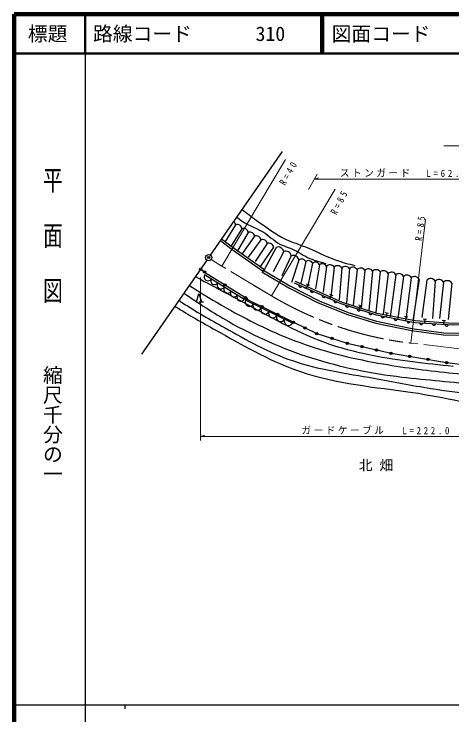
# Model space of a CAD drawing. Units: millimetres, scale not verified. Extents: x 40000 to 680000, y 20000 to 380000.
# Drawn here: x 40000 to 150835, y 202409 to 380000 of the extents above; entities that cross this region are included whole.
import ezdxf
from ezdxf.enums import TextEntityAlignment as Align

# ---------------------------------------------------------------- set-up
doc = ezdxf.new("R2010")
doc.units = ezdxf.units.MM
doc.header["$LTSCALE"] = 1000
doc.header["$PDMODE"] = 32
doc.header["$PDSIZE"] = 500
doc.linetypes.add('CHAIN', pattern=[18.5, 12, -1.5, 3.5, -1.5])
for name, color, linetype, lineweight in [('M-BGD', 7, 'Continuous', 25), ('M-BMK', 2, 'CHAIN', 13), ('M-BMK-SRVR', 3, 'Continuous', 25), ('M-STR-HTXT', 7, 'Continuous', 13), ('M-TTL', 2, 'Continuous', 140), ('M-TTL-BAND', 7, 'Continuous', 25), ('M-TTL-LINE', 7, 'Continuous', 50)]:
    doc.layers.add(name, color=color, linetype=linetype, lineweight=lineweight)
for name, color, linetype in [('M-BMK-HTXT', 7, 'Continuous'), ('M-OTRS', 6, 'Continuous'), ('M-TTL-TXT', 7, 'Continuous')]:
    doc.layers.add(name, color=color, linetype=linetype)
doc.styles.add('@ＭＳ ゴシック', font='')
doc.styles.add('ＭＳ ゴシック', font='')
doc.styles.get('@ＭＳ ゴシック').set_extended_font_data('@MS Gothic')
doc.styles.get('ＭＳ ゴシック').set_extended_font_data('MS Gothic')

msp = doc.modelspace()

# ---------------------------------------------------------------- linework, layer by layer
at = {"layer": 'M-BGD'}
for p, q in [((96060, 326563), (93351, 322218)), ((97677, 325579), (94936, 321295)), ((99280, 324642), (96563, 319986)), ((100882, 323706), (97668, 319168)), ((102484, 322769), (99236, 318399)), ((104087, 321832), (101001, 317261)), ((105689, 320896), (102380, 316081)), ((106323, 320875), (103303, 315221)), ((108251, 319804), (105552, 314643)), ((110178, 318734), (107801, 313679)), ((112106, 317663), (110242, 311944)), ((113840, 317261), (112555, 311816)), ((115575, 316860), (114354, 311109)), ((117310, 316458), (116282, 310402)), ((88208, 314611), (87221, 315347)), ((88208, 314611), (98565, 308151)), ((119045, 316056), (118274, 309503)), ((120993, 315855), (120201, 308346)), ((122942, 315653), (122257, 307575)), ((124890, 315451), (124120, 306804)), ((126839, 315249), (125791, 306226)), ((128788, 315047), (127847, 305519)), ((130736, 314845), (129774, 304877)), ((132685, 314643), (131573, 304491)), ((98254, 307706), (88243, 313954)), ((134651, 314270), (133437, 303849)), ((136617, 313898), (135236, 303271)), ((138583, 313525), (137163, 302885)), ((140549, 313152), (139155, 302628)), ((142515, 312780), (140954, 302243)), ((144507, 312587), (143222, 303078)), ((114348, 311485), (113902, 310479)), ((113946, 311663), (114750, 311306)), ((146616, 312319), (145920, 302821)), ((148726, 312052), (147655, 302821)), ((150835, 311784), (149904, 302628)), ((114305, 310301), (113500, 310657)), ((119876, 309034), (120681, 308678)), ((110463, 301711), (98604, 307507)), ((98774, 307808), (110691, 301921)), ((120235, 307672), (119430, 308029)), ((120278, 308856), (119833, 307850)), ((86866, 307071), (87958, 307071)), ((127174, 306292), (128012, 306025)), ((127593, 306158), (127259, 305110)), ((127678, 304977), (126840, 305244)), ((133932, 304376), (134795, 304205)), ((134364, 304290), (134151, 303211)), ((110691, 301921), (116617, 299026)), ((134582, 303126), (133719, 303297)), ((139434, 302169), (138571, 302339)), ((138784, 303418), (139647, 303248)), ((139216, 303333), (139003, 302254)), ((143529, 302733), (144407, 302674)), ((143968, 302704), (143895, 301606)), ((148321, 302413), (149199, 302355)), ((148760, 302384), (148687, 301286)), ((144334, 301577), (143456, 301635)), ((149126, 301257), (148248, 301316)), ((116617, 299026), (124348, 296585)), ((124348, 296585), (135435, 294042)), ((135435, 294042), (149472, 291702)), ((149472, 291702), (159949, 290380))]:
    msp.add_line(p, q, dxfattribs=at)
for points in [[(103136, 314701), (94872, 320503), (92219, 322545)], [(103438, 315131), (95183, 320926), (92519, 322977)], [(102693, 314716), (109534, 310659), (116987, 306869), (124376, 303849), (131572, 301664), (140631, 299801), (148727, 298709), (157529, 298580), (162947, 299094), (168472, 300251), (173355, 301150), (178431, 302114), (180615, 302178)], [(102961, 315167), (109787, 311120), (117206, 307346), (124552, 304344), (131701, 302174), (140719, 300319), (148766, 299233), (157508, 299106), (162868, 299614), (168371, 300766), (173257, 301666), (178374, 302638), (180600, 302703)], [(162798, 301215), (151104, 301150), (141466, 301793), (131700, 303720), (122834, 306547), (110948, 311816)], [(111160, 312296), (123020, 307039), (131831, 304230), (141535, 302315), (151120, 301676), (162795, 301740)], [(112068, 311319), (112058, 311219), (112069, 311126), (112110, 311021), (112164, 310944), (112239, 310876), (112356, 310824), (112456, 310815), (112549, 310826), (112655, 310867), (112731, 310921), (112799, 310995)], [(86152, 307071), (86782, 309171), (87412, 307071)], [(115039, 310002), (115030, 309902), (115041, 309809), (115082, 309703), (115135, 309627), (115210, 309559), (115327, 309507), (115428, 309498), (115521, 309509), (115626, 309550), (115702, 309603), (115771, 309678)], [(118011, 308685), (118001, 308584), (118013, 308492), (118053, 308386), (118107, 308310), (118182, 308242), (118299, 308190), (118400, 308180), (118492, 308192), (118598, 308233), (118674, 308286), (118742, 308361)], [(120982, 307368), (120973, 307267), (120984, 307175), (121025, 307069), (121079, 306993), (121153, 306925), (121270, 306873), (121371, 306863), (121464, 306875), (121569, 306915), (121646, 306969), (121714, 307044)], [(123930, 306198), (123932, 306097), (123953, 306006), (124005, 305905), (124067, 305835), (124149, 305776), (124270, 305737), (124372, 305738), (124462, 305759), (124563, 305811), (124633, 305873), (124693, 305955)], [(126886, 305255), (126887, 305154), (126909, 305063), (126961, 304963), (127022, 304893), (127104, 304833), (127226, 304794), (127327, 304796), (127418, 304817), (127519, 304869), (127589, 304931), (127648, 305012)], [(129842, 304313), (129843, 304212), (129864, 304121), (129916, 304021), (129978, 303951), (130060, 303891), (130182, 303852), (130283, 303853), (130374, 303875), (130474, 303927), (130544, 303988), (130604, 304070)], [(132936, 303477), (132948, 303376), (132980, 303288), (133043, 303194), (133112, 303132), (133200, 303082), (133326, 303057), (133426, 303070), (133514, 303102), (133608, 303165), (133670, 303234), (133720, 303322)], [(136191, 302834), (136204, 302734), (136235, 302646), (136298, 302552), (136368, 302489), (136456, 302439), (136581, 302415), (136682, 302427), (136769, 302459), (136863, 302522), (136926, 302591), (136976, 302679)], [(139446, 302192), (139459, 302091), (139491, 302003), (139554, 301909), (139623, 301847), (139711, 301797), (139836, 301772), (139937, 301785), (140025, 301817), (140119, 301880), (140181, 301949), (140231, 302037)], [(142674, 301712), (142699, 301615), (142742, 301532), (142816, 301446), (142893, 301393), (142986, 301355), (143114, 301346), (143212, 301372), (143295, 301414), (143380, 301489), (143433, 301566), (143472, 301659)], [(145886, 301498), (145912, 301400), (145954, 301317), (146029, 301232), (146105, 301179), (146199, 301141), (146327, 301132), (146425, 301158), (146508, 301200), (146593, 301275), (146646, 301351), (146684, 301445)], [(149099, 301284), (149124, 301186), (149167, 301103), (149241, 301018), (149318, 300965), (149412, 300926), (149539, 300918), (149637, 300944), (149720, 300986), (149805, 301061), (149859, 301137), (149897, 301231)]]:
    msp.add_lwpolyline(points, dxfattribs=at)
for centre, radius in [((87221, 315347), 300), ((87221, 315347), 264), ((87221, 315347), 228), ((87221, 315347), 192), ((87221, 315347), 156), ((87221, 315347), 120), ((87221, 315347), 84), ((87221, 315347), 48), ((87221, 315347), 12), ((88208, 314611), 300), ((88208, 314611), 300), ((88208, 314611), 264), ((88208, 314611), 264), ((88208, 314611), 228), ((88208, 314611), 228), ((88208, 314611), 192), ((88208, 314611), 192), ((88208, 314611), 156), ((88208, 314611), 156), ((88208, 314611), 120), ((88208, 314611), 120), ((88208, 314611), 84), ((88208, 314611), 84), ((88208, 314611), 48), ((88208, 314611), 48), ((88208, 314611), 12), ((88208, 314611), 12), ((93387, 311381), 300), ((93387, 311381), 264), ((93387, 311381), 228), ((93387, 311381), 192), ((93387, 311381), 156), ((93387, 311381), 120), ((93387, 311381), 84), ((93387, 311381), 48), ((93387, 311381), 12), ((98565, 308151), 300), ((98565, 308151), 264), ((98565, 308151), 228), ((98565, 308151), 192), ((98565, 308151), 156), ((98565, 308151), 120), ((98774, 307808), 300), ((98565, 308151), 84), ((98774, 307808), 264), ((98565, 308151), 48), ((98774, 307808), 228), ((98565, 308151), 12), ((98774, 307808), 192), ((98774, 307808), 156), ((98774, 307808), 120), ((98774, 307808), 84), ((98774, 307808), 48), ((98774, 307808), 12), ((102746, 305846), 300), ((102746, 305846), 264), ((102746, 305846), 228), ((102746, 305846), 192), ((102746, 305846), 156), ((102746, 305846), 120), ((102746, 305846), 84), ((102746, 305846), 48), ((102746, 305846), 12), ((106719, 303884), 300), ((106719, 303884), 264), ((106719, 303884), 228), ((106719, 303884), 192), ((106719, 303884), 156), ((106719, 303884), 120), ((106719, 303884), 84), ((106719, 303884), 48), ((106719, 303884), 12), ((110691, 301921), 300), ((110691, 301921), 300), ((110691, 301921), 264), ((110691, 301921), 264), ((110691, 301921), 228), ((110691, 301921), 228), ((110691, 301921), 192), ((110691, 301921), 192), ((110691, 301921), 156), ((110691, 301921), 156), ((110691, 301921), 120), ((110691, 301921), 120), ((110691, 301921), 84), ((110691, 301921), 84), ((110691, 301921), 48), ((110691, 301921), 48), ((110691, 301921), 12), ((110691, 301921), 12), ((113654, 300474), 300), ((113654, 300474), 264), ((113654, 300474), 228), ((113654, 300474), 192), ((113654, 300474), 156), ((113654, 300474), 120), ((113654, 300474), 84), ((113654, 300474), 48), ((113654, 300474), 12), ((116617, 299026), 300), ((116617, 299026), 264), ((116617, 299026), 228), ((116617, 299026), 192), ((116617, 299026), 156), ((116617, 299026), 120), ((116617, 299026), 84), ((116617, 299026), 48), ((116617, 299026), 12), ((120482, 297805), 300), ((120482, 297805), 264), ((120482, 297805), 228), ((120482, 297805), 192), ((120482, 297805), 156), ((120482, 297805), 120), ((120482, 297805), 84), ((120482, 297805), 48), ((120482, 297805), 12), ((124348, 296585), 300), ((124348, 296585), 264), ((124348, 296585), 228), ((124348, 296585), 192), ((124348, 296585), 156), ((124348, 296585), 120), ((124348, 296585), 84), ((124348, 296585), 48), ((124348, 296585), 12), ((128044, 295737), 300), ((128044, 295737), 264), ((128044, 295737), 228), ((128044, 295737), 192), ((128044, 295737), 156), ((128044, 295737), 120), ((128044, 295737), 84), ((128044, 295737), 48), ((128044, 295737), 12), ((131739, 294890), 300), ((131739, 294890), 264), ((131739, 294890), 228), ((131739, 294890), 192), ((131739, 294890), 156), ((131739, 294890), 120), ((131739, 294890), 84), ((131739, 294890), 48), ((131739, 294890), 12), ((135435, 294042), 300), ((135435, 294042), 264), ((135435, 294042), 228), ((135435, 294042), 192), ((135435, 294042), 156), ((135435, 294042), 120), ((135435, 294042), 84), ((135435, 294042), 48), ((135435, 294042), 12), ((140114, 293262), 300), ((140114, 293262), 264), ((140114, 293262), 228), ((140114, 293262), 192), ((140114, 293262), 156), ((140114, 293262), 120), ((140114, 293262), 84), ((140114, 293262), 48), ((140114, 293262), 12), ((144793, 292482), 300), ((144793, 292482), 264), ((144793, 292482), 228), ((144793, 292482), 192), ((144793, 292482), 156), ((144793, 292482), 120), ((144793, 292482), 84), ((144793, 292482), 48), ((144793, 292482), 12), ((149472, 291702), 300), ((149472, 291702), 264), ((149472, 291702), 228), ((149472, 291702), 192), ((149472, 291702), 156), ((149472, 291702), 120), ((149472, 291702), 84), ((149472, 291702), 48), ((149472, 291702), 12)]:
    msp.add_circle(centre, radius, dxfattribs=at)
for centre, radius, start, end in [((94881, 326449), 1184, 5.55029, 53.29132), ((96499, 325464), 1184, 5.55029, 111.81049), ((98127, 324510), 1160, 6.56122, 112.82141), ((99730, 323573), 1160, 6.56122, 112.82141), ((101332, 322636), 1160, 6.56122, 112.82141), ((102934, 321700), 1160, 6.56122, 112.82141), ((104537, 320763), 1160, 6.56122, 112.82141), ((106852, 319557), 1420, 10.01855, 111.87225), ((108780, 318487), 1420, 10.01855, 111.87225), ((110707, 317416), 1420, 10.01855, 111.87225), ((112822, 316811), 1113, 23.83655, 130.09674), ((114557, 316410), 1113, 23.83655, 130.09674), ((116292, 316008), 1113, 23.83655, 130.09674), ((118027, 315607), 1113, 23.83655, 130.09674), ((119943, 315225), 1224, 30.95355, 137.21375), ((121892, 315023), 1224, 30.95355, 137.21375), ((123840, 314821), 1224, 30.95355, 137.21375), ((125789, 314619), 1224, 30.95355, 137.21375), ((127738, 314417), 1224, 30.95355, 137.21375), ((129686, 314215), 1224, 30.95355, 137.21375), ((131635, 314013), 1224, 30.95355, 137.21375), ((133528, 313719), 1251, 26.13724, 132.39743), ((135494, 313347), 1251, 26.13724, 132.39743), ((89092, 313424), 1000, 148.03403, 328.03403), ((90746, 312391), 950, 148.03403, 328.03403), ((137460, 312974), 1251, 26.13724, 132.39743), ((139426, 312601), 1251, 26.13724, 132.39743), ((141392, 312229), 1251, 26.13724, 132.39743), ((145459, 311645), 1339, 30.20953, 135.32571), ((147569, 311378), 1339, 30.20953, 135.32571), ((92401, 311359), 1000, 148.03403, 328.03403), ((94098, 310300), 1000, 148.03403, 328.03403), ((149678, 311110), 1339, 30.20953, 135.32571), ((95752, 309268), 950, 148.03403, 328.03403), ((97406, 308236), 1000, 148.03403, 328.03403), ((99592, 307024), 1100, 153.95107, 333.95107), ((101568, 306058), 1100, 153.95107, 333.95107), ((103545, 305092), 1100, 153.95107, 333.95107), ((105521, 304126), 1100, 153.95107, 333.95107), ((107498, 303160), 1100, 153.95107, 333.95107), ((109474, 302194), 1100, 153.95107, 333.95107)]:
    msp.add_arc(centre, radius, start, end, dxfattribs=at)
for points, knots in [([(97712, 330455), (98898, 329562), (100080, 328686), (101285, 327793), (103772, 326047), (106156, 324175), (108852, 322892), (110441, 322161), (112125, 321626), (113761, 320975), (116379, 319934), (118873, 318598), (121513, 317653), (123049, 317103), (124634, 316686), (126220, 316268)], [0, 0, 0, 0, 1, 1, 1, 2, 2, 2, 3, 3, 3, 4, 4, 4, 5, 5, 5, 5]), ([(96376, 328531), (96813, 328167), (97262, 327820), (97732, 327503), (99575, 326361), (101707, 325665), (103533, 324452), (104988, 323463), (106249, 322140), (107832, 321431), (108493, 321144), (109207, 320961), (109884, 320698), (111445, 320094), (112813, 319068), (114314, 318345), (115755, 317651), (117319, 317237), (118883, 316822)], [0, 0, 0, 0, 1, 1, 1, 2, 2, 2, 3, 3, 3, 4, 4, 4, 5, 5, 5, 6, 6, 6, 6]), ([(85930, 313489), (89856, 311298), (93857, 309246), (97822, 307087), (104510, 303538), (111015, 299651), (118052, 297026), (122121, 295508), (126369, 294412), (130650, 293565), (137424, 292225), (144281, 291511), (151138, 290797)], [0, 0, 0, 0, 1, 1, 1, 2, 2, 2, 3, 3, 3, 4, 4, 4, 4]), ([(84364, 311234), (85256, 310661), (86152, 310096), (87050, 309538), (89963, 307726), (92898, 305982), (95896, 304327), (101217, 301438), (106696, 298821), (112376, 296749), (119189, 294278), (126270, 292548), (133418, 291350), (139299, 290340), (145198, 289610), (151138, 288997), (156870, 288485), (162641, 288121), (168165, 286644), (172240, 285701), (176148, 284307), (180347, 282906), (183567, 281831), (186957, 280752), (190038, 281660), (190646, 281839), (191241, 282096), (191837, 282352)], [0, 0, 0, 0, 1, 1, 1, 2, 2, 2, 3, 3, 3, 4, 4, 4, 5, 5, 5, 6, 6, 6, 7, 7, 7, 8, 8, 8, 9, 9, 9, 9]), ([(83007, 309280), (86715, 306759), (90444, 304307), (94324, 302074), (100992, 298336), (108007, 295173), (115283, 292873), (122714, 290515), (130389, 288981), (138125, 288028), (144551, 287266), (150996, 286875), (157367, 285951), (165375, 284790), (173266, 282789), (181178, 280968), (187307, 279557), (193448, 278255), (199590, 276953)], [0, 0, 0, 0, 1, 1, 1, 2, 2, 2, 3, 3, 3, 4, 4, 4, 5, 5, 5, 6, 6, 6, 6]), ([(81734, 307446), (82024, 307252), (82315, 307059), (82606, 306868), (86057, 304611), (89646, 302579), (93259, 300548), (98816, 297386), (104447, 294248), (110438, 292181), (117062, 289917), (124111, 288945), (131065, 287751), (135887, 286905), (140653, 285924), (145462, 285121), (152684, 284013), (159993, 283302), (167058, 281521), (173486, 279891), (179705, 277346), (186161, 275846), (191338, 274643), (196667, 274112), (201943, 273354), (203747, 273095), (205544, 272809), (207342, 272523)], [0, 0, 0, 0, 1, 1, 1, 2, 2, 2, 3, 3, 3, 4, 4, 4, 5, 5, 5, 6, 6, 6, 7, 7, 7, 8, 8, 8, 9, 9, 9, 9]), ([(80719, 305985), (81192, 305684), (81666, 305386), (82142, 305091), (85469, 303028), (88886, 301124), (92319, 299201), (98871, 295531), (105478, 291790), (112515, 289412), (121573, 286355), (131307, 285455), (140894, 284152), (148933, 282856), (156706, 280982), (164981, 279722), (169540, 279153), (174271, 278801), (177855, 276261), (179592, 275048), (181052, 273338), (182839, 272108), (185967, 269956), (190098, 269275), (193914, 269616), (195375, 269747), (196790, 270028), (198205, 270308)], [0, 0, 0, 0, 1, 1, 1, 2, 2, 2, 3, 3, 3, 4, 4, 4, 5, 5, 5, 6, 6, 6, 7, 7, 7, 8, 8, 8, 9, 9, 9, 9])]:
    msp.add_open_spline(points, degree=3, knots=knots, dxfattribs=at)
at = {"layer": 'M-BMK'}
for p, q in [((105157, 308600), (92551, 316119)), ((100724, 311245), (105157, 308601)), ((155602, 294826), (140421, 296616))]:
    msp.add_line(p, q, dxfattribs=at)
for centre, radius, start, end in [((114065, 352191), 42000, 234.88446, 239.18646), ((150875, 385252), 89250, 239.18646, 263.27356), ((150875, 385252), 89250, 239.18689, 263.27333)]:
    msp.add_arc(centre, radius, start, end, dxfattribs=at)
at = {"layer": 'M-BMK-SRVR'}
msp.add_line((89716, 318940), (107928, 345166), dxfattribs=at)
msp.add_lwpolyline([(88817, 317647), (72852, 294656), (72272, 293821)], dxfattribs=at)
msp.add_circle((89266, 318293), 800, dxfattribs=at)
at = {"layer": 'M-OTRS'}
msp.add_point((89266, 318293), dxfattribs=at)
at = {"layer": 'M-STR-HTXT'}
for p, q in [((148766, 346576), (180600, 346576)), ((92551, 316119), (108687, 343173)), ((114492, 335516), (116733, 339467)), ((116000, 338176), (117050, 338470)), ((116000, 338176), (162795, 338176)), ((121293, 335654), (105157, 308600)), ((140421, 296616), (144111, 327899)), ((87221, 313247), (87221, 271933)), ((87221, 272983), (88271, 273277)), ((87221, 272983), (182429, 272983))]:
    msp.add_line(p, q, dxfattribs=at)
at = {"layer": 'M-TTL'}
for p, q in [((40000, 380000), (40000, 20000)), ((680000, 380000), (40000, 380000))]:
    msp.add_line(p, q, dxfattribs=at)
at = {"layer": 'M-TTL-BAND'}
for p, q in [((58000, 370000), (58000, 20000)), ((40000, 205000), (579000, 205000)), ((68000, 205000), (68000, 204000))]:
    msp.add_line(p, q, dxfattribs=at)
at = {"layer": 'M-TTL-LINE'}
for p, q in [((58000, 380000), (58000, 370000)), ((117750, 380000), (117750, 370000)), ((118250, 380000), (118250, 370000)), ((40000, 370000), (680000, 370000))]:
    msp.add_line(p, q, dxfattribs=at)

# ---------------------------------------------------------------- texts
at = {"layer": 'M-BMK-HTXT', "insert": (127229, 264141), "char_height": 2566, "attachment_point": 7, "style": 'ＭＳ ゴシック'}
msp.add_mtext('\\T1.5;北畑', dxfattribs=at)
at = {"layer": 'M-STR-HTXT', "char_height": 1833, "attachment_point": 7, "style": 'ＭＳ ゴシック'}
for s, insert, rotation in [('\\T1.65;\\W0.7;R=40', (108623, 336417), 60), ('\\T1.65;\\W0.7;R=85', (121621, 328955), 62.5), ('\\T1.65;\\W0.7;R=85', (143285, 322456), 82.7)]:
    msp.add_mtext(s, dxfattribs=dict(at, insert=insert, rotation=rotation))
for s, insert in [('\\T1.26;\\W0.95;ストンガード', (122463, 338701)), ('\\T1.62;\\W0.9;L=62.5', (144338, 338701)), ('\\T1.26;\\W0.95;ガードケーブル', (112741, 273508)), ('\\T1.6;\\W0.9;L=222.0', (138288, 273508))]:
    msp.add_mtext(s, dxfattribs=dict(at, insert=insert))
at = {"layer": 'M-TTL-BAND', "style": '@ＭＳ ゴシック', "width": 1.4}
msp.add_text('平  面  図', height=3666, rotation=270, dxfattribs=at).set_placement((49777, 306475), align=Align.MIDDLE_RIGHT)
at = {"layer": 'M-TTL-BAND', "style": '@ＭＳ ゴシック'}
msp.add_text('縮尺千分の一', height=3666, rotation=270, dxfattribs=at).set_placement((49777, 261030), align=Align.MIDDLE_RIGHT)
at = {"layer": 'M-TTL-TXT', "style": 'ＭＳ ゴシック'}
msp.add_text('標題', height=3666, dxfattribs=at).set_placement((48500, 375000), align=Align.MIDDLE_CENTER)
for s, p in [('路線コード', (60000, 375000)), ('310', (101142, 375000)), ('図面コード', (120380, 375000))]:
    msp.add_text(s, height=3666, dxfattribs=at).set_placement(p, align=Align.MIDDLE_LEFT)

doc.saveas('drawing.dxf')
